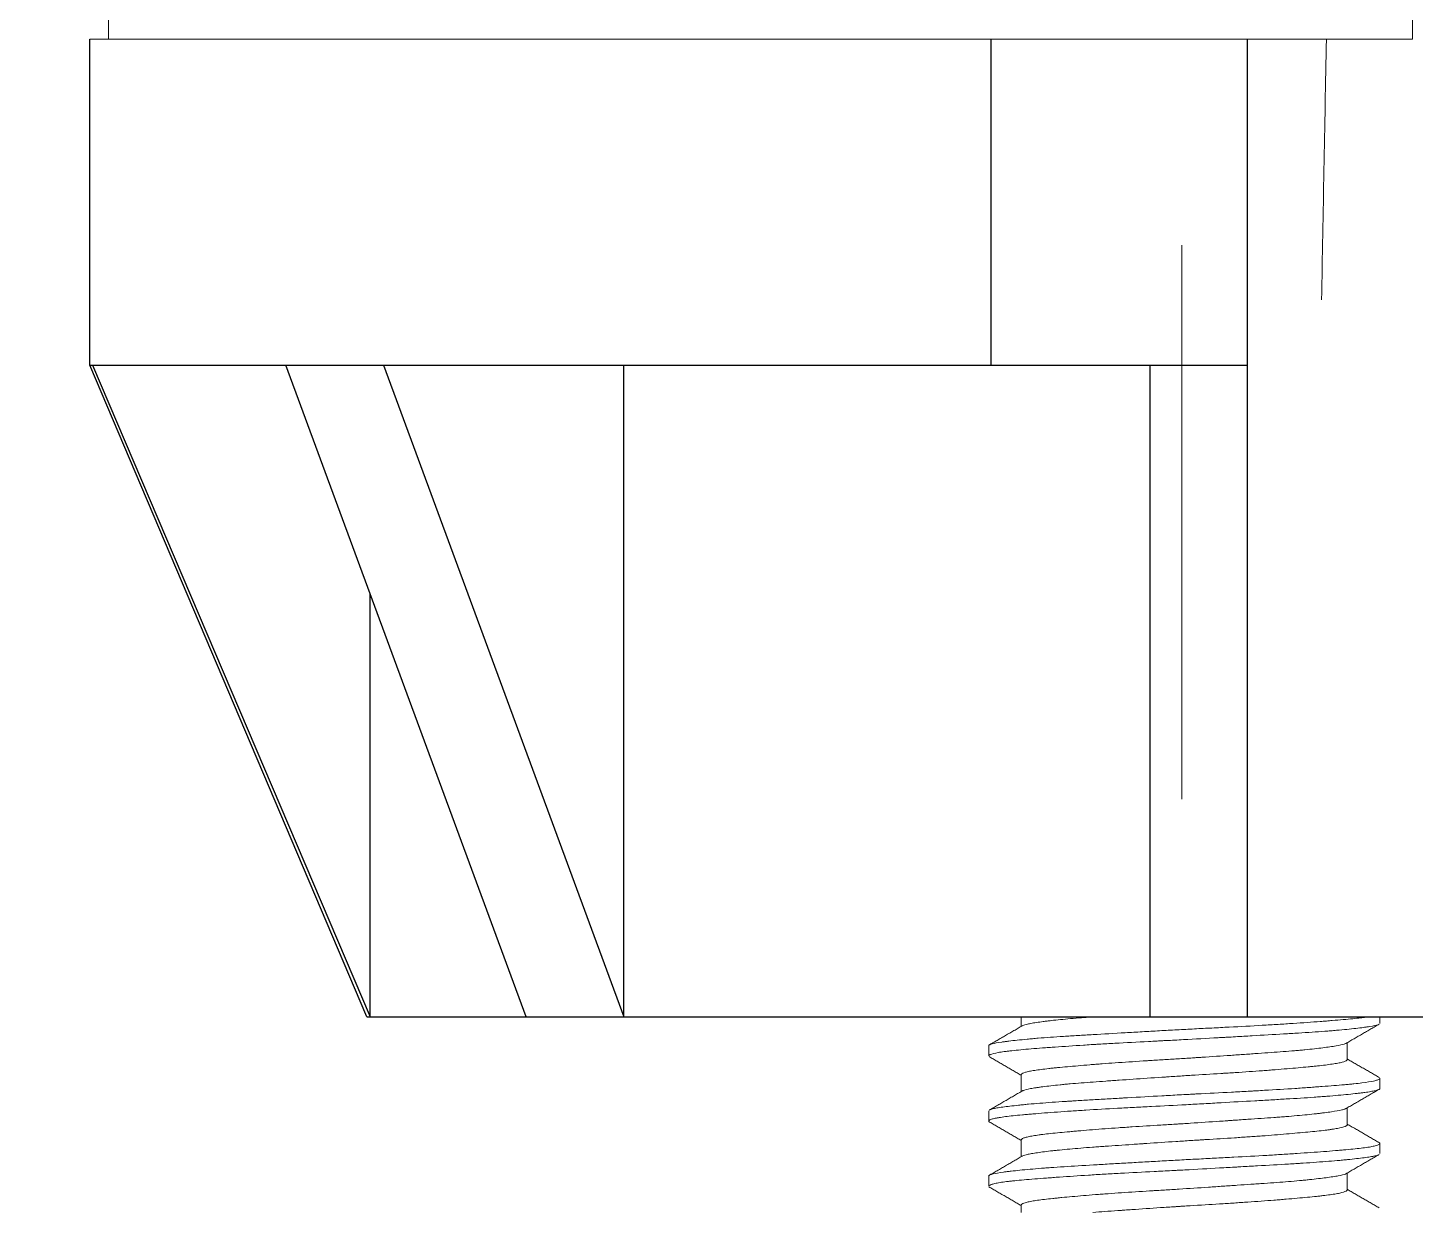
# Model space of a CAD drawing. Extents: x 8168 to 8762, y -18775 to -18355.
# Drawn here: x 8499.79 to 8521.07, y -18685.3 to -18667.19 of the extents above; entities that cross this region are included whole.
import ezdxf

# ---------------------------------------------------------------- set-up
doc = ezdxf.new("R2010")
doc.units = 0
doc.header["$MEASUREMENT"] = 0
for name, pattern in [('CENTER', [47.5, 22, -8.5, 8.5, -8.5]), ('CENTER2', [28.575, 19.05, -3.175, 3.175, -3.175]), ('HIDDEN2', [4.7625, 3.175, -1.5875])]:
    doc.linetypes.add(name, pattern=pattern)
doc.layers.get('0').update_dxf_attribs({"linetype": 'CONTINUOUS'})
doc.layers.add('1', color=4, linetype='HIDDEN2')
doc.layers.add('CENTER', color=1, linetype='CENTER2')

msp = doc.modelspace()

# ---------------------------------------------------------------- linework, layer by layer
at = {"color": 7, "linetype": 'Continuous'}
for p, q in [((8500.743, -18672.364, 0), (8500.743, -18667.364, 0)), ((8514.563, -18667.364, 0), (8514.563, -18672.364, 0)), ((8518.493, -18667.364, 0), (8518.493, -18682.364, 0)), ((8504.993, -18682.364, 0), (8500.743, -18672.364, 0)), ((8500.743, -18672.364, 0), (8518.493, -18672.364, 0)), ((8500.784, -18672.364, 0), (8505.041, -18682.364, 0)), ((8507.433, -18682.364, 0), (8503.746, -18672.364, 0)), ((8505.246, -18672.364, 0), (8508.933, -18682.364, 0)), ((8508.933, -18682.364, 0), (8508.933, -18672.364, 0)), ((8517.004, -18672.364, 0), (8517.004, -18682.364, 0)), ((8505.041, -18682.364, 0), (8505.041, -18675.877, 0)), ((8504.993, -18682.364, 0), (8551.993, -18682.364, 0))]:
    msp.add_line(p, q, dxfattribs=at)
at = {"layer": '1', "color": 1, "linetype": 'CENTER', "lineweight": 13}
msp.add_line((8517.493, -18640.023, 0), (8517.493, -18712.864, 0), dxfattribs=at)
at = {"layer": '1', "color": 7, "linetype": 'Continuous', "lineweight": 18}
for p, q in [((8501.03, -18667.364, 0), (8501.03, -18665.364, 0)), ((8521.03, -18667.364, 0), (8521.03, -18665.364, 0)), ((8500.743, -18667.364, 0), (8519.71, -18667.364, 0)), ((8515.03, -18682.364, 0), (8515.03, -18682.51, 0)), ((8520.53, -18682.464, 0), (8520.53, -18682.364, 0)), ((8514.53, -18682.807, 0), (8514.533, -18682.801, 0)), ((8514.53, -18682.807, 0), (8514.53, -18682.963, 0)), ((8520.03, -18683.019, 0), (8520.03, -18682.76, 0)), ((8515.03, -18683.252, 0), (8515.03, -18683.51, 0)), ((8520.53, -18683.463, 0), (8520.53, -18683.308, 0)), ((8514.53, -18683.808, 0), (8514.53, -18683.963, 0)), ((8520.03, -18684.019, 0), (8520.03, -18683.761, 0)), ((8515.03, -18684.251, 0), (8515.03, -18684.51, 0)), ((8520.53, -18684.463, 0), (8520.53, -18684.307, 0)), ((8514.53, -18684.808, 0), (8514.53, -18684.963, 0)), ((8520.03, -18685.019, 0), (8520.03, -18684.761, 0)), ((8515.03, -18685.252, 0), (8515.03, -18685.364, 0))]:
    msp.add_line(p, q, dxfattribs=at)
at = {"layer": '1', "color": 1, "linetype": 'Continuous', "lineweight": 13}
msp.add_open_spline([(8519.636, -18671.364, 0), (8519.649, -18670.697, 0), (8519.661, -18670.03, 0), (8519.685, -18668.697, 0), (8519.698, -18668.031, 0), (8519.71, -18667.364, 0)], degree=3, knots=[0, 0, 0, 0, 0.500236, 0.500236, 1, 1, 1, 1], dxfattribs=at)
at = {"layer": '1', "color": 7, "linetype": 'Continuous', "lineweight": 18}
for points, knots in [([(8519.71, -18667.364, 0), (8519.748, -18667.364, 0), (8519.786, -18667.364, 0), (8519.844, -18667.364, 0), (8519.864, -18667.364, 0), (8519.903, -18667.364, 0), (8519.923, -18667.364, 0), (8520.022, -18667.364, 0), (8520.1, -18667.364, 0), (8520.198, -18667.364, 0), (8520.217, -18667.364, 0), (8520.256, -18667.364, 0), (8520.276, -18667.364, 0), (8520.333, -18667.364, 0), (8520.408, -18667.364, 0), (8520.479, -18667.364, 0), (8520.531, -18667.364, 0), (8520.548, -18667.364, 0), (8520.581, -18667.364, 0), (8520.598, -18667.364, 0), (8520.678, -18667.364, 0), (8520.736, -18667.364, 0), (8520.801, -18667.364, 0), (8520.813, -18667.364, 0), (8520.838, -18667.364, 0), (8520.849, -18667.364, 0), (8520.882, -18667.364, 0), (8520.922, -18667.364, 0), (8520.954, -18667.364, 0), (8520.975, -18667.364, 0), (8520.981, -18667.364, 0), (8520.993, -18667.364, 0), (8520.998, -18667.364, 0), (8521.021, -18667.364, 0), (8521.03, -18667.364, 0), (8521.03, -18667.364, 0)], [0, 0, 0, 0, 0.062529, 0.062529, 0.093794, 0.093794, 0.125058, 0.125058, 0.250117, 0.250117, 0.281382, 0.281382, 0.312646, 0.312646, 0.375175, 0.437705, 0.437705, 0.468969, 0.468969, 0.500234, 0.500234, 0.625292, 0.625292, 0.656557, 0.656557, 0.687821, 0.687821, 0.750351, 0.81288, 0.81288, 0.844145, 0.844145, 0.875409, 0.875409, 1, 1, 1, 1]), ([(8514.539, -18682.795, 0), (8514.541, -18682.794, 0), (8514.543, -18682.793, 0), (8514.554, -18682.787, 0), (8514.567, -18682.782, 0), (8514.618, -18682.769, 0), (8514.667, -18682.76, 0), (8514.74, -18682.749, 0), (8514.748, -18682.748, 0), (8514.766, -18682.746, 0), (8514.792, -18682.742, 0), (8514.821, -18682.739, 0), (8514.88, -18682.731, 0), (8514.966, -18682.722, 0), (8515.066, -18682.712, 0), (8515.146, -18682.704, 0), (8515.187, -18682.701, 0), (8515.23, -18682.697, 0), (8515.259, -18682.694, 0), (8515.274, -18682.693, 0), (8515.349, -18682.687, 0), (8515.412, -18682.682, 0), (8515.542, -18682.673, 0), (8515.678, -18682.664, 0), (8515.823, -18682.655, 0), (8515.936, -18682.648, 0), (8515.974, -18682.646, 0), (8516.052, -18682.641, 0), (8516.092, -18682.639, 0), (8516.291, -18682.627, 0), (8516.456, -18682.618, 0), (8516.711, -18682.603, 0), (8516.797, -18682.598, 0), (8516.929, -18682.591, 0), (8516.973, -18682.588, 0), (8517.062, -18682.583, 0), (8517.107, -18682.58, 0), (8517.24, -18682.573, 0), (8517.33, -18682.568, 0), (8517.508, -18682.558, 0), (8517.597, -18682.554, 0), (8517.775, -18682.544, 0), (8517.865, -18682.54, 0), (8517.998, -18682.533, 0), (8518.043, -18682.531, 0), (8518.132, -18682.526, 0), (8518.176, -18682.524, 0), (8518.394, -18682.513, 0), (8518.563, -18682.504, 0), (8518.809, -18682.489, 0), (8518.89, -18682.484, 0), (8519.009, -18682.477, 0), (8519.048, -18682.475, 0), (8519.125, -18682.47, 0), (8519.162, -18682.467, 0), (8519.348, -18682.455, 0), (8519.487, -18682.445, 0), (8519.648, -18682.433, 0), (8519.679, -18682.43, 0), (8519.741, -18682.426, 0), (8519.772, -18682.423, 0), (8519.86, -18682.416, 0), (8519.916, -18682.412, 0), (8520.072, -18682.398, 0), (8520.163, -18682.389, 0), (8520.259, -18682.378, 0), (8520.277, -18682.375, 0), (8520.304, -18682.372, 0), (8520.312, -18682.37, 0), (8520.329, -18682.368, 0), (8520.34, -18682.366, 0), (8520.35, -18682.365, 0), (8520.353, -18682.364, 0)], [0, 0, 0, 0, 0.0081922, 0.0081922, 0.0374525, 0.0374525, 0.0959731, 0.0959731, 0.1032881, 0.1032881, 0.1106032, 0.1252333, 0.1252333, 0.1544936, 0.1837539, 0.1837539, 0.1983841, 0.2056992, 0.2056992, 0.2130142, 0.2130142, 0.2422745, 0.2422745, 0.2715348, 0.3007951, 0.3007951, 0.3154253, 0.3154253, 0.3300554, 0.3300554, 0.388576, 0.388576, 0.4178363, 0.4178363, 0.4324664, 0.4324664, 0.4470966, 0.4470966, 0.4763569, 0.4763569, 0.5056172, 0.5056172, 0.5348774, 0.5348774, 0.5495076, 0.5495076, 0.5641377, 0.5641377, 0.6226583, 0.6226583, 0.6519186, 0.6519186, 0.6665488, 0.6665488, 0.6811789, 0.6811789, 0.7396995, 0.7396995, 0.7543296, 0.7543296, 0.7689598, 0.7689598, 0.7982201, 0.7982201, 0.8567407, 0.8567407, 0.8713708, 0.8713708, 0.8786859, 0.8786859, 0.886001, 0.8886784, 0.8886784, 0.8886784, 0.8886784]), ([(8515.042, -18682.504, 0), (8515.054, -18682.496, 0), (8515.076, -18682.488, 0), (8515.129, -18682.475, 0), (8515.151, -18682.47, 0), (8515.202, -18682.461, 0), (8515.26, -18682.451, 0), (8515.329, -18682.441, 0), (8515.387, -18682.434, 0), (8515.406, -18682.431, 0), (8515.448, -18682.426, 0), (8515.469, -18682.424, 0), (8515.58, -18682.411, 0), (8515.678, -18682.401, 0), (8515.841, -18682.387, 0), (8515.897, -18682.382, 0), (8515.986, -18682.375, 0), (8516.017, -18682.373, 0), (8516.075, -18682.368, 0), (8516.102, -18682.366, 0), (8516.13, -18682.364, 0)], [0, 0, 0, 0, 0.0517241, 0.0517241, 0.0816571, 0.0816571, 0.11159, 0.141523, 0.141523, 0.1564895, 0.1564895, 0.1714559, 0.1714559, 0.2313218, 0.2313218, 0.2612548, 0.2612548, 0.2762213, 0.2762213, 0.2893838, 0.2893838, 0.2893838, 0.2893838]), ([(8520.514, -18682.48, 0), (8520.51, -18682.482, 0), (8520.505, -18682.484, 0), (8520.475, -18682.495, 0), (8520.434, -18682.503, 0), (8520.363, -18682.515, 0), (8520.347, -18682.517, 0), (8520.315, -18682.522, 0), (8520.298, -18682.524, 0), (8520.244, -18682.532, 0), (8520.166, -18682.541, 0), (8520.027, -18682.556, 0), (8519.921, -18682.566, 0), (8519.836, -18682.573, 0), (8519.806, -18682.576, 0), (8519.747, -18682.581, 0), (8519.717, -18682.583, 0), (8519.623, -18682.59, 0), (8519.558, -18682.595, 0), (8519.423, -18682.604, 0), (8519.353, -18682.609, 0), (8519.244, -18682.616, 0), (8519.207, -18682.618, 0), (8519.132, -18682.622, 0), (8519.093, -18682.625, 0), (8518.899, -18682.636, 0), (8518.738, -18682.645, 0), (8518.487, -18682.66, 0), (8518.402, -18682.665, 0), (8518.272, -18682.672, 0), (8518.228, -18682.675, 0), (8518.162, -18682.678, 0), (8518.14, -18682.68, 0), (8518.096, -18682.682, 0), (8518.074, -18682.683, 0), (8517.875, -18682.695, 0), (8517.697, -18682.705, 0), (8517.429, -18682.719, 0), (8517.34, -18682.724, 0), (8517.228, -18682.729, 0), (8517.205, -18682.73, 0), (8517.161, -18682.733, 0), (8517.138, -18682.734, 0), (8517.071, -18682.737, 0), (8517.027, -18682.74, 0), (8516.806, -18682.751, 0), (8516.635, -18682.76, 0), (8516.384, -18682.774, 0), (8516.302, -18682.778, 0), (8516.2, -18682.785, 0), (8516.18, -18682.786, 0), (8516.14, -18682.788, 0), (8516.08, -18682.792, 0), (8516.022, -18682.796, 0), (8515.83, -18682.808, 0), (8515.686, -18682.818, 0), (8515.518, -18682.83, 0), (8515.468, -18682.834, 0), (8515.42, -18682.837, 0), (8515.388, -18682.84, 0), (8515.373, -18682.841, 0), (8515.295, -18682.847, 0), (8515.236, -18682.851, 0), (8515.069, -18682.865, 0), (8514.971, -18682.874, 0), (8514.865, -18682.886, 0), (8514.845, -18682.888, 0), (8514.816, -18682.891, 0), (8514.806, -18682.893, 0), (8514.788, -18682.895, 0), (8514.742, -18682.901, 0), (8514.703, -18682.907, 0), (8514.621, -18682.922, 0), (8514.581, -18682.932, 0), (8514.554, -18682.943, 0), (8514.551, -18682.944, 0), (8514.546, -18682.947, 0), (8514.544, -18682.948, 0), (8514.538, -18682.952, 0), (8514.535, -18682.954, 0), (8514.531, -18682.959, 0), (8514.53, -18682.961, 0), (8514.53, -18682.964, 0)], [0, 0, 0, 0, 0.012264, 0.012264, 0.071226, 0.071226, 0.085967, 0.085967, 0.100707, 0.100707, 0.130188, 0.15967, 0.189151, 0.189151, 0.203891, 0.203891, 0.218632, 0.218632, 0.248113, 0.248113, 0.277594, 0.277594, 0.292335, 0.292335, 0.307075, 0.307075, 0.366037, 0.366037, 0.395519, 0.395519, 0.410259, 0.410259, 0.417629, 0.417629, 0.425, 0.425, 0.483962, 0.483962, 0.513443, 0.513443, 0.520813, 0.520813, 0.528184, 0.528184, 0.542924, 0.542924, 0.601886, 0.601886, 0.631367, 0.631367, 0.638738, 0.638738, 0.646108, 0.660849, 0.660849, 0.719811, 0.719811, 0.734551, 0.741922, 0.741922, 0.749292, 0.749292, 0.778773, 0.778773, 0.837735, 0.837735, 0.852476, 0.852476, 0.859846, 0.859846, 0.867216, 0.896697, 0.896697, 0.95566, 0.95566, 0.96303, 0.96303, 0.9704, 0.9704, 0.985141, 0.985141, 1, 1, 1, 1]), ([(8520.012, -18682.771, 0), (8520.009, -18682.772, 0), (8520.006, -18682.774, 0), (8519.998, -18682.777, 0), (8519.991, -18682.78, 0), (8519.955, -18682.791, 0), (8519.913, -18682.8, 0), (8519.844, -18682.812, 0), (8519.829, -18682.815, 0), (8519.798, -18682.82, 0), (8519.782, -18682.822, 0), (8519.731, -18682.829, 0), (8519.694, -18682.834, 0), (8519.574, -18682.849, 0), (8519.484, -18682.859, 0), (8519.356, -18682.872, 0), (8519.33, -18682.874, 0), (8519.277, -18682.879, 0), (8519.249, -18682.881, 0), (8519.165, -18682.888, 0), (8519.107, -18682.893, 0), (8518.927, -18682.907, 0), (8518.8, -18682.916, 0), (8518.648, -18682.927, 0), (8518.631, -18682.928, 0), (8518.596, -18682.93, 0), (8518.579, -18682.932, 0), (8518.527, -18682.935, 0), (8518.492, -18682.938, 0), (8518.386, -18682.945, 0), (8518.315, -18682.95, 0), (8518.099, -18682.965, 0), (8517.951, -18682.975, 0), (8517.78, -18682.986, 0), (8517.761, -18682.987, 0), (8517.723, -18682.99, 0), (8517.666, -18682.993, 0), (8517.61, -18682.997, 0), (8517.496, -18683.004, 0), (8517.421, -18683.009, 0), (8517.271, -18683.019, 0), (8517.196, -18683.023, 0), (8517.084, -18683.03, 0), (8517.028, -18683.033, 0), (8516.973, -18683.037, 0), (8516.935, -18683.039, 0), (8516.917, -18683.04, 0), (8516.751, -18683.051, 0), (8516.609, -18683.06, 0), (8516.404, -18683.075, 0), (8516.338, -18683.08, 0), (8516.239, -18683.087, 0), (8516.207, -18683.09, 0), (8516.143, -18683.095, 0), (8516.111, -18683.097, 0), (8515.957, -18683.11, 0), (8515.843, -18683.12, 0), (8515.685, -18683.134, 0), (8515.635, -18683.139, 0), (8515.563, -18683.146, 0), (8515.54, -18683.148, 0), (8515.494, -18683.153, 0), (8515.473, -18683.155, 0), (8515.368, -18683.167, 0), (8515.296, -18683.176, 0), (8515.206, -18683.19, 0), (8515.179, -18683.195, 0), (8515.131, -18683.205, 0), (8515.111, -18683.21, 0), (8515.06, -18683.225, 0), (8515.04, -18683.235, 0), (8515.031, -18683.247, 0), (8515.03, -18683.25, 0), (8515.03, -18683.253, 0), (8515.03, -18683.253, 0), (8515.03, -18683.253, 0)], [0, 0, 0, 0, 0.008516, 0.008516, 0.023512, 0.023512, 0.083492, 0.083492, 0.098488, 0.098488, 0.113483, 0.113483, 0.143473, 0.143473, 0.203454, 0.203454, 0.218449, 0.218449, 0.233444, 0.233444, 0.263435, 0.263435, 0.323416, 0.323416, 0.330913, 0.330913, 0.338411, 0.338411, 0.353406, 0.353406, 0.383396, 0.383396, 0.443377, 0.443377, 0.450875, 0.450875, 0.458372, 0.473368, 0.473368, 0.503358, 0.503358, 0.533348, 0.533348, 0.548344, 0.555841, 0.555841, 0.563339, 0.563339, 0.62332, 0.62332, 0.65331, 0.65331, 0.668305, 0.668305, 0.6833, 0.6833, 0.743281, 0.743281, 0.773272, 0.773272, 0.788267, 0.788267, 0.803262, 0.803262, 0.863243, 0.863243, 0.893233, 0.893233, 0.923223, 0.923223, 0.983204, 0.983204, 0.998199, 0.998199, 1, 1, 1, 1]), ([(8515.049, -18683.5, 0), (8515.052, -18683.498, 0), (8515.056, -18683.496, 0), (8515.085, -18683.485, 0), (8515.122, -18683.476, 0), (8515.198, -18683.461, 0), (8515.227, -18683.457, 0), (8515.274, -18683.449, 0), (8515.291, -18683.447, 0), (8515.326, -18683.442, 0), (8515.344, -18683.439, 0), (8515.439, -18683.427, 0), (8515.526, -18683.417, 0), (8515.649, -18683.405, 0), (8515.674, -18683.402, 0), (8515.726, -18683.397, 0), (8515.753, -18683.395, 0), (8515.835, -18683.387, 0), (8515.891, -18683.383, 0), (8516.068, -18683.369, 0), (8516.193, -18683.36, 0), (8516.359, -18683.348, 0), (8516.393, -18683.345, 0), (8516.445, -18683.342, 0), (8516.462, -18683.341, 0), (8516.497, -18683.338, 0), (8516.514, -18683.337, 0), (8516.602, -18683.331, 0), (8516.672, -18683.326, 0), (8516.888, -18683.311, 0), (8517.035, -18683.301, 0), (8517.205, -18683.29, 0), (8517.224, -18683.289, 0), (8517.262, -18683.286, 0), (8517.281, -18683.285, 0), (8517.338, -18683.281, 0), (8517.376, -18683.278, 0), (8517.49, -18683.271, 0), (8517.566, -18683.266, 0), (8517.793, -18683.252, 0), (8517.943, -18683.243, 0), (8518.111, -18683.232, 0), (8518.129, -18683.231, 0), (8518.166, -18683.229, 0), (8518.222, -18683.225, 0), (8518.276, -18683.222, 0), (8518.384, -18683.215, 0), (8518.526, -18683.205, 0), (8518.662, -18683.196, 0), (8518.762, -18683.188, 0), (8518.795, -18683.186, 0), (8518.86, -18683.181, 0), (8518.892, -18683.178, 0), (8519.051, -18683.165, 0), (8519.168, -18683.155, 0), (8519.33, -18683.141, 0), (8519.382, -18683.136, 0), (8519.456, -18683.129, 0), (8519.481, -18683.127, 0), (8519.528, -18683.122, 0), (8519.55, -18683.12, 0), (8519.66, -18683.108, 0), (8519.736, -18683.099, 0), (8519.831, -18683.084, 0), (8519.86, -18683.08, 0), (8519.898, -18683.072, 0), (8519.91, -18683.07, 0), (8519.933, -18683.065, 0), (8519.943, -18683.062, 0), (8519.99, -18683.05, 0), (8520.014, -18683.04, 0), (8520.027, -18683.027, 0), (8520.03, -18683.023, 0), (8520.03, -18683.02, 0), (8520.03, -18683.018, 0), (8520.03, -18683.018, 0), (8520.03, -18683.018, 0)], [0, 0, 0, 0, 0.012066, 0.012066, 0.072394, 0.072394, 0.102558, 0.102558, 0.11764, 0.11764, 0.132722, 0.132722, 0.19305, 0.19305, 0.208132, 0.208132, 0.223214, 0.223214, 0.253378, 0.253378, 0.313707, 0.313707, 0.328789, 0.328789, 0.33633, 0.33633, 0.343871, 0.343871, 0.374035, 0.374035, 0.434363, 0.434363, 0.441904, 0.441904, 0.449445, 0.449445, 0.464527, 0.464527, 0.494691, 0.494691, 0.555019, 0.555019, 0.56256, 0.56256, 0.570101, 0.585183, 0.585183, 0.615347, 0.645512, 0.645512, 0.660594, 0.660594, 0.675676, 0.675676, 0.736004, 0.736004, 0.766168, 0.766168, 0.78125, 0.78125, 0.796332, 0.796332, 0.85666, 0.85666, 0.886824, 0.886824, 0.901906, 0.901906, 0.916988, 0.916988, 0.977317, 0.977317, 0.992399, 0.99994, 0.99994, 1, 1, 1, 1]), ([(8520.53, -18683.464, 0), (8520.53, -18683.466, 0), (8520.529, -18683.468, 0), (8520.525, -18683.474, 0), (8520.517, -18683.479, 0), (8520.503, -18683.484, 0), (8520.5, -18683.486, 0), (8520.493, -18683.488, 0), (8520.482, -18683.491, 0), (8520.469, -18683.495, 0), (8520.44, -18683.501, 0), (8520.394, -18683.51, 0), (8520.333, -18683.52, 0), (8520.281, -18683.527, 0), (8520.254, -18683.53, 0), (8520.224, -18683.534, 0), (8520.204, -18683.536, 0), (8520.194, -18683.538, 0), (8520.141, -18683.544, 0), (8520.05, -18683.554, 0), (8519.895, -18683.568, 0), (8519.779, -18683.578, 0), (8519.687, -18683.586, 0), (8519.655, -18683.588, 0), (8519.59, -18683.593, 0), (8519.557, -18683.595, 0), (8519.389, -18683.607, 0), (8519.246, -18683.616, 0), (8519.017, -18683.629, 0), (8518.939, -18683.634, 0), (8518.818, -18683.641, 0), (8518.777, -18683.643, 0), (8518.694, -18683.648, 0), (8518.653, -18683.65, 0), (8518.443, -18683.662, 0), (8518.272, -18683.672, 0), (8518.009, -18683.687, 0), (8517.92, -18683.692, 0), (8517.786, -18683.7, 0), (8517.741, -18683.702, 0), (8517.651, -18683.707, 0), (8517.606, -18683.71, 0), (8517.382, -18683.722, 0), (8517.204, -18683.73, 0), (8516.94, -18683.744, 0), (8516.852, -18683.748, 0), (8516.677, -18683.758, 0), (8516.591, -18683.762, 0), (8516.339, -18683.776, 0), (8516.178, -18683.786, 0), (8515.984, -18683.798, 0), (8515.946, -18683.8, 0), (8515.87, -18683.805, 0), (8515.833, -18683.808, 0), (8515.722, -18683.815, 0), (8515.652, -18683.82, 0), (8515.516, -18683.83, 0), (8515.451, -18683.835, 0), (8515.326, -18683.844, 0), (8515.266, -18683.849, 0), (8515.181, -18683.856, 0), (8515.153, -18683.858, 0), (8515.113, -18683.862, 0), (8515.099, -18683.863, 0), (8515.073, -18683.865, 0), (8515.009, -18683.871, 0), (8514.95, -18683.876, 0), (8514.82, -18683.89, 0), (8514.748, -18683.9, 0), (8514.683, -18683.911, 0), (8514.676, -18683.912, 0), (8514.662, -18683.914, 0), (8514.656, -18683.915, 0), (8514.637, -18683.919, 0), (8514.625, -18683.922, 0), (8514.594, -18683.929, 0), (8514.559, -18683.939, 0), (8514.541, -18683.949, 0), (8514.53, -18683.959, 0), (8514.529, -18683.964, 0), (8514.532, -18683.97, 0), (8514.533, -18683.971, 0), (8514.536, -18683.973, 0), (8514.539, -18683.975, 0), (8514.542, -18683.978, 0), (8514.544, -18683.979, 0)], [0, 0, 0, 0, 0.009973, 0.009973, 0.037677, 0.037677, 0.044603, 0.044603, 0.051529, 0.06538, 0.06538, 0.093084, 0.120788, 0.120788, 0.13464, 0.141566, 0.141566, 0.148492, 0.148492, 0.176196, 0.2039, 0.231604, 0.231604, 0.245456, 0.245456, 0.259308, 0.259308, 0.314716, 0.314716, 0.34242, 0.34242, 0.356271, 0.356271, 0.370123, 0.370123, 0.425531, 0.425531, 0.453235, 0.453235, 0.467087, 0.467087, 0.480939, 0.480939, 0.536347, 0.536347, 0.564051, 0.564051, 0.591755, 0.591755, 0.647162, 0.647162, 0.661014, 0.661014, 0.674866, 0.674866, 0.70257, 0.70257, 0.730274, 0.730274, 0.757978, 0.757978, 0.77183, 0.77183, 0.778756, 0.778756, 0.785682, 0.813386, 0.813386, 0.868794, 0.868794, 0.87572, 0.87572, 0.882646, 0.882646, 0.896498, 0.896498, 0.924201, 0.951905, 0.951905, 0.979609, 0.979609, 0.986535, 0.986535, 0.993461, 1, 1, 1, 1]), ([(8514.546, -18683.791, 0), (8514.556, -18683.786, 0), (8514.571, -18683.781, 0), (8514.6, -18683.774, 0), (8514.61, -18683.772, 0), (8514.632, -18683.767, 0), (8514.644, -18683.765, 0), (8514.683, -18683.758, 0), (8514.713, -18683.753, 0), (8514.812, -18683.739, 0), (8514.893, -18683.73, 0), (8515.013, -18683.717, 0), (8515.038, -18683.715, 0), (8515.089, -18683.71, 0), (8515.115, -18683.707, 0), (8515.197, -18683.7, 0), (8515.254, -18683.695, 0), (8515.374, -18683.685, 0), (8515.437, -18683.68, 0), (8515.569, -18683.671, 0), (8515.638, -18683.666, 0), (8515.728, -18683.661, 0), (8515.746, -18683.66, 0), (8515.782, -18683.657, 0), (8515.837, -18683.654, 0), (8515.893, -18683.65, 0), (8516.007, -18683.644, 0), (8516.162, -18683.635, 0), (8516.324, -18683.625, 0), (8516.449, -18683.618, 0), (8516.512, -18683.614, 0), (8516.597, -18683.609, 0), (8516.64, -18683.607, 0), (8516.835, -18683.596, 0), (8517.01, -18683.586, 0), (8517.275, -18683.571, 0), (8517.365, -18683.566, 0), (8517.499, -18683.559, 0), (8517.544, -18683.556, 0), (8517.612, -18683.553, 0), (8517.635, -18683.552, 0), (8517.68, -18683.549, 0), (8517.702, -18683.548, 0), (8517.904, -18683.538, 0), (8518.08, -18683.529, 0), (8518.34, -18683.515, 0), (8518.426, -18683.511, 0), (8518.532, -18683.505, 0), (8518.554, -18683.504, 0), (8518.596, -18683.501, 0), (8518.617, -18683.5, 0), (8518.68, -18683.497, 0), (8518.721, -18683.494, 0), (8518.926, -18683.482, 0), (8519.081, -18683.473, 0), (8519.302, -18683.458, 0), (8519.374, -18683.453, 0), (8519.461, -18683.447, 0), (8519.478, -18683.445, 0), (8519.512, -18683.443, 0), (8519.563, -18683.439, 0), (8519.612, -18683.436, 0), (8519.771, -18683.424, 0), (8519.885, -18683.415, 0), (8520.014, -18683.403, 0), (8520.051, -18683.4, 0), (8520.087, -18683.396, 0), (8520.11, -18683.394, 0), (8520.121, -18683.393, 0), (8520.178, -18683.387, 0), (8520.219, -18683.383, 0), (8520.331, -18683.369, 0), (8520.391, -18683.359, 0), (8520.446, -18683.346, 0), (8520.457, -18683.344, 0), (8520.475, -18683.339, 0), (8520.484, -18683.336, 0), (8520.505, -18683.329, 0), (8520.516, -18683.324, 0), (8520.528, -18683.315, 0), (8520.53, -18683.311, 0), (8520.53, -18683.307, 0)], [0, 0, 0, 0, 0.032546, 0.032546, 0.047287, 0.047287, 0.062028, 0.062028, 0.091509, 0.091509, 0.150471, 0.150471, 0.165211, 0.165211, 0.179952, 0.179952, 0.209433, 0.209433, 0.238914, 0.238914, 0.268395, 0.268395, 0.275765, 0.275765, 0.283136, 0.297876, 0.297876, 0.327357, 0.356838, 0.356838, 0.371579, 0.378949, 0.38632, 0.38632, 0.445282, 0.445282, 0.474763, 0.474763, 0.489503, 0.489503, 0.496874, 0.496874, 0.504244, 0.504244, 0.563206, 0.563206, 0.592687, 0.592687, 0.600057, 0.600057, 0.607428, 0.607428, 0.622168, 0.622168, 0.68113, 0.68113, 0.710612, 0.710612, 0.717982, 0.717982, 0.725352, 0.740093, 0.740093, 0.799055, 0.799055, 0.813795, 0.821166, 0.821166, 0.828536, 0.828536, 0.858017, 0.858017, 0.916979, 0.916979, 0.93172, 0.93172, 0.94646, 0.94646, 0.975941, 0.975941, 1, 1, 1, 1]), ([(8520.018, -18683.768, 0), (8520.012, -18683.771, 0), (8520.004, -18683.775, 0), (8519.981, -18683.783, 0), (8519.965, -18683.788, 0), (8519.905, -18683.802, 0), (8519.853, -18683.811, 0), (8519.756, -18683.826, 0), (8519.72, -18683.831, 0), (8519.662, -18683.838, 0), (8519.642, -18683.841, 0), (8519.601, -18683.846, 0), (8519.579, -18683.848, 0), (8519.468, -18683.861, 0), (8519.369, -18683.871, 0), (8519.205, -18683.885, 0), (8519.149, -18683.89, 0), (8519.06, -18683.897, 0), (8519.029, -18683.899, 0), (8518.968, -18683.904, 0), (8518.936, -18683.906, 0), (8518.778, -18683.918, 0), (8518.645, -18683.927, 0), (8518.437, -18683.941, 0), (8518.366, -18683.946, 0), (8518.275, -18683.952, 0), (8518.257, -18683.954, 0), (8518.22, -18683.956, 0), (8518.165, -18683.96, 0), (8518.11, -18683.964, 0), (8517.926, -18683.976, 0), (8517.777, -18683.986, 0), (8517.588, -18683.999, 0), (8517.531, -18684.002, 0), (8517.474, -18684.006, 0), (8517.436, -18684.008, 0), (8517.417, -18684.009, 0), (8517.322, -18684.015, 0), (8517.246, -18684.02, 0), (8517.022, -18684.034, 0), (8516.876, -18684.043, 0), (8516.696, -18684.055, 0), (8516.66, -18684.057, 0), (8516.607, -18684.061, 0), (8516.589, -18684.062, 0), (8516.554, -18684.064, 0), (8516.537, -18684.065, 0), (8516.45, -18684.072, 0), (8516.382, -18684.076, 0), (8516.185, -18684.091, 0), (8516.06, -18684.101, 0), (8515.913, -18684.114, 0), (8515.884, -18684.116, 0), (8515.828, -18684.121, 0), (8515.8, -18684.124, 0), (8515.719, -18684.131, 0), (8515.668, -18684.135, 0), (8515.523, -18684.149, 0), (8515.436, -18684.159, 0), (8515.341, -18684.17, 0), (8515.323, -18684.173, 0), (8515.288, -18684.177, 0), (8515.272, -18684.18, 0), (8515.225, -18684.187, 0), (8515.169, -18684.197, 0), (8515.125, -18684.207, 0), (8515.097, -18684.214, 0), (8515.089, -18684.217, 0), (8515.074, -18684.222, 0), (8515.067, -18684.224, 0), (8515.04, -18684.235, 0), (8515.03, -18684.244, 0), (8515.03, -18684.253, 0)], [0, 0, 0, 0, 0.023615, 0.023615, 0.053433, 0.053433, 0.113071, 0.113071, 0.142889, 0.142889, 0.157799, 0.157799, 0.172708, 0.172708, 0.232345, 0.232345, 0.262164, 0.262164, 0.277073, 0.277073, 0.291983, 0.291983, 0.35162, 0.35162, 0.381439, 0.381439, 0.388893, 0.388893, 0.396348, 0.411257, 0.411257, 0.470895, 0.470895, 0.485804, 0.493259, 0.493259, 0.500714, 0.500714, 0.530532, 0.530532, 0.59017, 0.59017, 0.605079, 0.605079, 0.612534, 0.612534, 0.619988, 0.619988, 0.649807, 0.649807, 0.709444, 0.709444, 0.724354, 0.724354, 0.739263, 0.739263, 0.769082, 0.769082, 0.828719, 0.828719, 0.843628, 0.843628, 0.858538, 0.858538, 0.888356, 0.918175, 0.918175, 0.933084, 0.933084, 0.947994, 0.947994, 1, 1, 1, 1]), ([(8515.041, -18684.504, 0), (8515.053, -18684.496, 0), (8515.074, -18684.488, 0), (8515.114, -18684.479, 0), (8515.124, -18684.476, 0), (8515.146, -18684.471, 0), (8515.157, -18684.469, 0), (8515.195, -18684.462, 0), (8515.223, -18684.457, 0), (8515.317, -18684.443, 0), (8515.392, -18684.433, 0), (8515.501, -18684.42, 0), (8515.524, -18684.418, 0), (8515.57, -18684.413, 0), (8515.594, -18684.41, 0), (8515.668, -18684.403, 0), (8515.719, -18684.398, 0), (8515.881, -18684.383, 0), (8515.997, -18684.374, 0), (8516.156, -18684.362, 0), (8516.188, -18684.36, 0), (8516.253, -18684.355, 0), (8516.286, -18684.353, 0), (8516.385, -18684.346, 0), (8516.521, -18684.336, 0), (8516.662, -18684.327, 0), (8516.77, -18684.319, 0), (8516.824, -18684.316, 0), (8516.879, -18684.312, 0), (8516.916, -18684.309, 0), (8516.935, -18684.308, 0), (8517.102, -18684.297, 0), (8517.252, -18684.287, 0), (8517.479, -18684.272, 0), (8517.555, -18684.267, 0), (8517.669, -18684.26, 0), (8517.707, -18684.257, 0), (8517.764, -18684.254, 0), (8517.783, -18684.253, 0), (8517.821, -18684.25, 0), (8517.84, -18684.249, 0), (8518.01, -18684.239, 0), (8518.158, -18684.23, 0), (8518.374, -18684.215, 0), (8518.445, -18684.211, 0), (8518.55, -18684.203, 0), (8518.585, -18684.201, 0), (8518.654, -18684.196, 0), (8518.688, -18684.194, 0), (8518.855, -18684.181, 0), (8518.98, -18684.171, 0), (8519.157, -18684.156, 0), (8519.214, -18684.151, 0), (8519.325, -18684.141, 0), (8519.377, -18684.137, 0), (8519.525, -18684.123, 0), (8519.613, -18684.113, 0), (8519.709, -18684.102, 0), (8519.727, -18684.099, 0), (8519.762, -18684.095, 0), (8519.78, -18684.092, 0), (8519.828, -18684.085, 0), (8519.857, -18684.08, 0), (8519.934, -18684.065, 0), (8519.972, -18684.055, 0), (8520.003, -18684.043, 0), (8520.008, -18684.04, 0), (8520.017, -18684.035, 0), (8520.021, -18684.033, 0), (8520.028, -18684.026, 0), (8520.03, -18684.023, 0), (8520.03, -18684.019, 0)], [0, 0, 0, 0, 0.049329, 0.049329, 0.064295, 0.064295, 0.079262, 0.079262, 0.109195, 0.109195, 0.169061, 0.169061, 0.184027, 0.184027, 0.198993, 0.198993, 0.228926, 0.228926, 0.288792, 0.288792, 0.303759, 0.303759, 0.318725, 0.318725, 0.348658, 0.378591, 0.378591, 0.393557, 0.401041, 0.401041, 0.408524, 0.408524, 0.46839, 0.46839, 0.498323, 0.498323, 0.513289, 0.513289, 0.520772, 0.520772, 0.528256, 0.528256, 0.588121, 0.588121, 0.618054, 0.618054, 0.633021, 0.633021, 0.647987, 0.647987, 0.707853, 0.707853, 0.737786, 0.737786, 0.767719, 0.767719, 0.827585, 0.827585, 0.842551, 0.842551, 0.857518, 0.857518, 0.887451, 0.887451, 0.947317, 0.947317, 0.962283, 0.962283, 0.97725, 0.97725, 1, 1, 1, 1]), ([(8514.53, -18684.807, 0), (8514.53, -18684.805, 0), (8514.531, -18684.803, 0), (8514.534, -18684.799, 0), (8514.538, -18684.796, 0), (8514.544, -18684.792, 0), (8514.548, -18684.79, 0), (8514.551, -18684.789, 0), (8514.565, -18684.783, 0), (8514.58, -18684.779, 0), (8514.637, -18684.765, 0), (8514.691, -18684.756, 0), (8514.776, -18684.744, 0), (8514.795, -18684.742, 0), (8514.823, -18684.738, 0), (8514.833, -18684.737, 0), (8514.853, -18684.735, 0), (8514.905, -18684.729, 0), (8514.961, -18684.722, 0), (8515.106, -18684.708, 0), (8515.216, -18684.698, 0), (8515.354, -18684.687, 0), (8515.369, -18684.686, 0), (8515.401, -18684.683, 0), (8515.417, -18684.682, 0), (8515.465, -18684.678, 0), (8515.498, -18684.676, 0), (8515.599, -18684.669, 0), (8515.668, -18684.665, 0), (8515.883, -18684.651, 0), (8516.035, -18684.642, 0), (8516.237, -18684.63, 0), (8516.278, -18684.628, 0), (8516.36, -18684.623, 0), (8516.402, -18684.621, 0), (8516.527, -18684.614, 0), (8516.696, -18684.604, 0), (8516.87, -18684.594, 0), (8517.001, -18684.586, 0), (8517.046, -18684.584, 0), (8517.134, -18684.579, 0), (8517.179, -18684.576, 0), (8517.314, -18684.569, 0), (8517.404, -18684.564, 0), (8517.582, -18684.554, 0), (8517.672, -18684.55, 0), (8517.849, -18684.541, 0), (8517.938, -18684.536, 0), (8518.071, -18684.529, 0), (8518.115, -18684.527, 0), (8518.203, -18684.522, 0), (8518.247, -18684.52, 0), (8518.465, -18684.509, 0), (8518.633, -18684.5, 0), (8518.876, -18684.485, 0), (8518.955, -18684.48, 0), (8519.072, -18684.473, 0), (8519.11, -18684.471, 0), (8519.186, -18684.466, 0), (8519.224, -18684.463, 0), (8519.407, -18684.451, 0), (8519.543, -18684.441, 0), (8519.731, -18684.427, 0), (8519.791, -18684.422, 0), (8519.877, -18684.415, 0), (8519.905, -18684.413, 0), (8519.959, -18684.408, 0), (8519.985, -18684.406, 0), (8520.111, -18684.395, 0), (8520.198, -18684.385, 0), (8520.307, -18684.371, 0), (8520.34, -18684.367, 0), (8520.384, -18684.359, 0), (8520.397, -18684.357, 0), (8520.423, -18684.352, 0), (8520.434, -18684.349, 0), (8520.487, -18684.337, 0), (8520.514, -18684.327, 0), (8520.527, -18684.315, 0), (8520.529, -18684.312, 0), (8520.531, -18684.307, 0), (8520.53, -18684.305, 0), (8520.528, -18684.3, 0), (8520.525, -18684.297, 0), (8520.521, -18684.295, 0)], [0, 0, 0, 0, 0.01112, 0.01112, 0.025021, 0.031972, 0.031972, 0.038922, 0.038922, 0.066725, 0.066725, 0.12233, 0.12233, 0.136231, 0.136231, 0.143182, 0.143182, 0.150132, 0.177935, 0.177935, 0.23354, 0.23354, 0.24049, 0.24049, 0.247441, 0.247441, 0.261342, 0.261342, 0.289145, 0.289145, 0.34475, 0.34475, 0.358651, 0.358651, 0.372552, 0.372552, 0.400355, 0.428157, 0.428157, 0.442059, 0.442059, 0.45596, 0.45596, 0.483762, 0.483762, 0.511565, 0.511565, 0.539367, 0.539367, 0.553269, 0.553269, 0.56717, 0.56717, 0.622775, 0.622775, 0.650578, 0.650578, 0.664479, 0.664479, 0.67838, 0.67838, 0.733985, 0.733985, 0.761788, 0.761788, 0.775689, 0.775689, 0.78959, 0.78959, 0.845195, 0.845195, 0.872998, 0.872998, 0.886899, 0.886899, 0.9008, 0.9008, 0.956405, 0.956405, 0.970306, 0.970306, 0.984208, 0.984208, 1, 1, 1, 1]), ([(8520.513, -18684.48, 0), (8520.513, -18684.48, 0), (8520.502, -18684.485, 0), (8520.487, -18684.49, 0), (8520.46, -18684.497, 0), (8520.445, -18684.5, 0), (8520.428, -18684.504, 0), (8520.416, -18684.506, 0), (8520.41, -18684.507, 0), (8520.351, -18684.517, 0), (8520.285, -18684.527, 0), (8520.163, -18684.541, 0), (8520.119, -18684.546, 0), (8520.048, -18684.554, 0), (8520.023, -18684.556, 0), (8519.985, -18684.56, 0), (8519.972, -18684.561, 0), (8519.945, -18684.564, 0), (8519.878, -18684.57, 0), (8519.806, -18684.576, 0), (8519.686, -18684.586, 0), (8519.623, -18684.59, 0), (8519.492, -18684.6, 0), (8519.423, -18684.604, 0), (8519.334, -18684.61, 0), (8519.316, -18684.611, 0), (8519.279, -18684.613, 0), (8519.261, -18684.614, 0), (8519.205, -18684.618, 0), (8519.168, -18684.62, 0), (8518.978, -18684.632, 0), (8518.819, -18684.641, 0), (8518.571, -18684.655, 0), (8518.486, -18684.66, 0), (8518.378, -18684.666, 0), (8518.356, -18684.667, 0), (8518.313, -18684.67, 0), (8518.248, -18684.674, 0), (8518.182, -18684.677, 0), (8517.963, -18684.69, 0), (8517.786, -18684.7, 0), (8517.562, -18684.712, 0), (8517.518, -18684.714, 0), (8517.45, -18684.718, 0), (8517.428, -18684.719, 0), (8517.383, -18684.721, 0), (8517.36, -18684.722, 0), (8517.247, -18684.728, 0), (8517.158, -18684.733, 0), (8516.893, -18684.746, 0), (8516.72, -18684.755, 0), (8516.508, -18684.767, 0), (8516.466, -18684.769, 0), (8516.382, -18684.774, 0), (8516.341, -18684.776, 0), (8516.218, -18684.783, 0), (8516.138, -18684.788, 0), (8515.904, -18684.803, 0), (8515.757, -18684.813, 0), (8515.584, -18684.825, 0), (8515.55, -18684.828, 0), (8515.483, -18684.833, 0), (8515.45, -18684.835, 0), (8515.355, -18684.842, 0), (8515.294, -18684.847, 0), (8515.122, -18684.861, 0), (8515.019, -18684.869, 0), (8514.907, -18684.881, 0), (8514.885, -18684.883, 0), (8514.844, -18684.888, 0), (8514.824, -18684.89, 0), (8514.768, -18684.897, 0), (8514.701, -18684.907, 0), (8514.622, -18684.922, 0), (8514.585, -18684.932, 0), (8514.556, -18684.942, 0), (8514.545, -18684.947, 0), (8514.533, -18684.956, 0), (8514.53, -18684.96, 0), (8514.53, -18684.964, 0)], [0, 0, 0, 0, 0.001887, 0.031368, 0.031368, 0.046108, 0.053479, 0.053479, 0.060849, 0.060849, 0.119811, 0.119811, 0.149292, 0.149292, 0.164033, 0.164033, 0.171403, 0.171403, 0.178774, 0.208255, 0.208255, 0.237736, 0.237736, 0.267217, 0.267217, 0.274587, 0.274587, 0.281958, 0.281958, 0.296698, 0.296698, 0.35566, 0.35566, 0.385142, 0.385142, 0.392512, 0.392512, 0.399882, 0.414623, 0.414623, 0.473585, 0.473585, 0.488326, 0.488326, 0.495696, 0.495696, 0.503066, 0.503066, 0.532547, 0.532547, 0.59151, 0.59151, 0.60625, 0.60625, 0.620991, 0.620991, 0.650472, 0.650472, 0.709434, 0.709434, 0.724175, 0.724175, 0.738915, 0.738915, 0.768397, 0.768397, 0.827359, 0.827359, 0.8421, 0.8421, 0.85684, 0.85684, 0.886321, 0.915802, 0.945284, 0.945284, 0.974765, 0.974765, 1, 1, 1, 1]), ([(8520.013, -18684.771, 0), (8520.009, -18684.772, 0), (8520.006, -18684.774, 0), (8519.979, -18684.785, 0), (8519.943, -18684.794, 0), (8519.881, -18684.806, 0), (8519.868, -18684.808, 0), (8519.84, -18684.813, 0), (8519.825, -18684.815, 0), (8519.778, -18684.823, 0), (8519.744, -18684.828, 0), (8519.633, -18684.842, 0), (8519.548, -18684.852, 0), (8519.426, -18684.865, 0), (8519.401, -18684.867, 0), (8519.35, -18684.872, 0), (8519.323, -18684.875, 0), (8519.243, -18684.882, 0), (8519.187, -18684.887, 0), (8519.013, -18684.901, 0), (8518.889, -18684.91, 0), (8518.723, -18684.921, 0), (8518.689, -18684.924, 0), (8518.622, -18684.929, 0), (8518.587, -18684.931, 0), (8518.484, -18684.938, 0), (8518.344, -18684.948, 0), (8518.199, -18684.958, 0), (8518.089, -18684.965, 0), (8518.052, -18684.968, 0), (8517.978, -18684.973, 0), (8517.94, -18684.975, 0), (8517.751, -18684.988, 0), (8517.601, -18684.998, 0), (8517.375, -18685.012, 0), (8517.3, -18685.017, 0), (8517.187, -18685.024, 0), (8517.15, -18685.026, 0), (8517.093, -18685.029, 0), (8517.074, -18685.031, 0), (8517.037, -18685.033, 0), (8517.018, -18685.034, 0), (8516.851, -18685.045, 0), (8516.707, -18685.054, 0), (8516.499, -18685.068, 0), (8516.413, -18685.074, 0), (8516.33, -18685.08, 0), (8516.296, -18685.083, 0), (8516.28, -18685.084, 0), (8516.231, -18685.088, 0), (8516.198, -18685.09, 0), (8516.04, -18685.103, 0), (8515.921, -18685.113, 0), (8515.757, -18685.127, 0), (8515.704, -18685.132, 0), (8515.641, -18685.138, 0), (8515.629, -18685.139, 0), (8515.604, -18685.142, 0), (8515.568, -18685.145, 0), (8515.534, -18685.149, 0), (8515.422, -18685.16, 0), (8515.345, -18685.169, 0), (8515.263, -18685.181, 0), (8515.247, -18685.184, 0), (8515.217, -18685.188, 0), (8515.203, -18685.191, 0), (8515.163, -18685.198, 0), (8515.139, -18685.203, 0), (8515.08, -18685.218, 0), (8515.053, -18685.228, 0), (8515.036, -18685.241, 0), (8515.034, -18685.243, 0), (8515.031, -18685.248, 0), (8515.03, -18685.25, 0), (8515.03, -18685.253, 0)], [0, 0, 0, 0, 0.010555, 0.010555, 0.070536, 0.070536, 0.085531, 0.085531, 0.100526, 0.100526, 0.130517, 0.130517, 0.190498, 0.190498, 0.205493, 0.205493, 0.220488, 0.220488, 0.250478, 0.250478, 0.310459, 0.310459, 0.325454, 0.325454, 0.340449, 0.340449, 0.37044, 0.40043, 0.40043, 0.415425, 0.415425, 0.43042, 0.43042, 0.490401, 0.490401, 0.520391, 0.520391, 0.535387, 0.535387, 0.542884, 0.542884, 0.550382, 0.550382, 0.610362, 0.610362, 0.640353, 0.64785, 0.64785, 0.655348, 0.655348, 0.670343, 0.670343, 0.730324, 0.730324, 0.760314, 0.760314, 0.767812, 0.767812, 0.775309, 0.790305, 0.790305, 0.850285, 0.850285, 0.86528, 0.86528, 0.880276, 0.880276, 0.910266, 0.910266, 0.970247, 0.970247, 0.985242, 0.985242, 1, 1, 1, 1]), ([(8516.13, -18685.364, 0), (8516.188, -18685.36, 0), (8516.248, -18685.356, 0), (8516.375, -18685.347, 0), (8516.46, -18685.341, 0), (8516.547, -18685.335, 0), (8516.583, -18685.332, 0), (8516.6, -18685.331, 0), (8516.654, -18685.327, 0), (8516.69, -18685.325, 0), (8516.87, -18685.312, 0), (8517.017, -18685.302, 0), (8517.242, -18685.287, 0), (8517.317, -18685.282, 0), (8517.413, -18685.276, 0), (8517.432, -18685.275, 0), (8517.47, -18685.272, 0), (8517.489, -18685.271, 0), (8517.546, -18685.267, 0), (8517.584, -18685.265, 0), (8517.774, -18685.253, 0), (8517.924, -18685.244, 0), (8518.109, -18685.232, 0), (8518.146, -18685.23, 0), (8518.22, -18685.225, 0), (8518.257, -18685.223, 0), (8518.366, -18685.216, 0), (8518.437, -18685.211, 0), (8518.646, -18685.197, 0), (8518.779, -18685.187, 0), (8518.938, -18685.174, 0), (8518.97, -18685.172, 0), (8519.032, -18685.167, 0), (8519.062, -18685.164, 0), (8519.151, -18685.157, 0), (8519.208, -18685.152, 0), (8519.372, -18685.137, 0), (8519.471, -18685.128, 0), (8519.583, -18685.116, 0), (8519.604, -18685.114, 0), (8519.646, -18685.109, 0), (8519.666, -18685.107, 0), (8519.724, -18685.1, 0), (8519.794, -18685.09, 0), (8519.853, -18685.081, 0), (8519.892, -18685.074, 0), (8519.904, -18685.071, 0), (8519.927, -18685.066, 0), (8519.937, -18685.064, 0), (8519.986, -18685.051, 0), (8520.011, -18685.041, 0), (8520.028, -18685.027, 0), (8520.03, -18685.023, 0), (8520.03, -18685.019, 0)], [0.284642, 0.284642, 0.284642, 0.284642, 0.312621, 0.312621, 0.342727, 0.3502535, 0.3502535, 0.35778, 0.35778, 0.372833, 0.372833, 0.433045, 0.433045, 0.463151, 0.463151, 0.4706775, 0.4706775, 0.478204, 0.478204, 0.493257, 0.493257, 0.5534689, 0.5534689, 0.5685219, 0.5685219, 0.5835749, 0.5835749, 0.6136809, 0.6136809, 0.6738929, 0.6738929, 0.6889459, 0.6889459, 0.7039989, 0.7039989, 0.7341049, 0.7341049, 0.7943169, 0.7943169, 0.8093699, 0.8093699, 0.8244229, 0.8244229, 0.8545288, 0.8846348, 0.8846348, 0.8996878, 0.8996878, 0.9147408, 0.9147408, 0.9749528, 0.9749528, 1, 1, 1, 1])]:
    msp.add_open_spline(points, degree=3, knots=knots, dxfattribs=at)
for points in [[(8515.047, -18682.501, 0), (8514.789, -18682.65, 0), (8514.532, -18682.799, 0)], [(8520.007, -18682.774, 0), (8520.264, -18682.625, 0), (8520.522, -18682.475, 0)], [(8514.537, -18682.974, 0), (8514.784, -18683.117, 0), (8515.03, -18683.261, 0)], [(8520.525, -18683.297, 0), (8520.277, -18683.154, 0), (8520.03, -18683.01, 0)], [(8515.054, -18683.496, 0), (8514.797, -18683.646, 0), (8514.54, -18683.795, 0)], [(8520.014, -18683.77, 0), (8520.271, -18683.621, 0), (8520.529, -18683.471, 0)], [(8514.536, -18683.974, 0), (8514.783, -18684.117, 0), (8515.03, -18684.261, 0)], [(8520.527, -18684.298, 0), (8520.279, -18684.154, 0), (8520.03, -18684.01, 0)], [(8515.047, -18684.5, 0), (8514.79, -18684.65, 0), (8514.533, -18684.799, 0)], [(8520.007, -18684.774, 0), (8520.264, -18684.625, 0), (8520.522, -18684.475, 0)], [(8514.532, -18684.972, 0), (8514.781, -18685.116, 0), (8515.03, -18685.261, 0)], [(8520.522, -18685.295, 0), (8520.276, -18685.153, 0), (8520.03, -18685.01, 0)]]:
    msp.add_open_spline(points, degree=2, dxfattribs=at)
at = {"layer": 'CENTER', "color": 1, "linetype": 'CENTER2', "ltscale": 0.5}
msp.add_spline([(8476.172, -18691.579), (8480.978, -18675.012), (8492.958, -18671.838), (8505.569, -18716.171), (8519.263, -18717.942), (8527.798, -18697.044), (8528.493, -18680.364, 0)], degree=3, dxfattribs=at)

doc.saveas('drawing.dxf')
